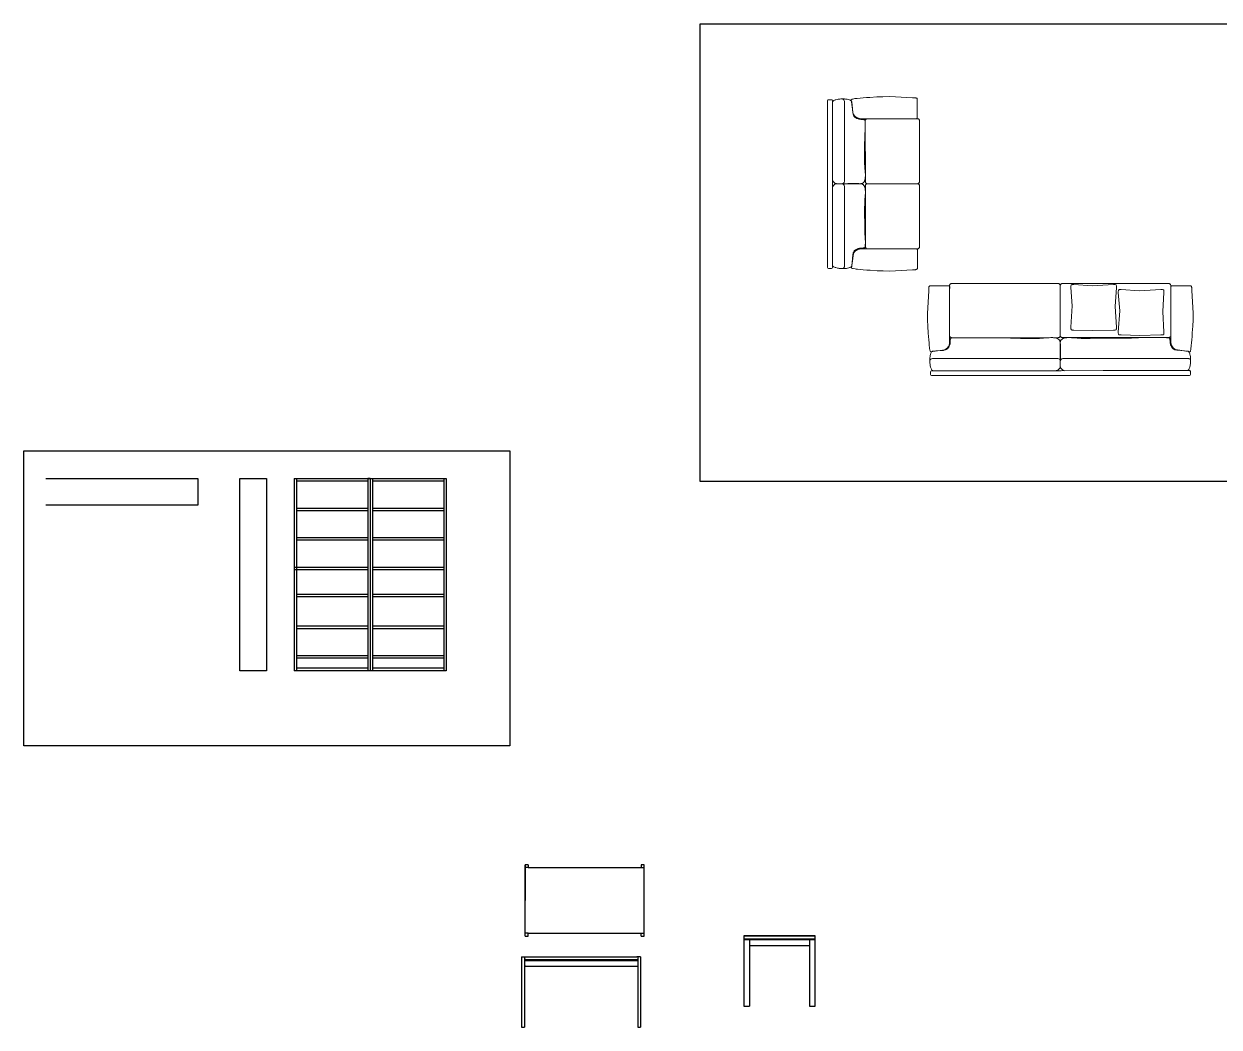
# Model space of a CAD drawing. Header units: inches. Extents: x 82 to 287, y 15 to 173.
# Drawn here: x 83.09 to 95.66, y 159.52 to 170.07 of the extents above; entities that cross this region are included whole.
import ezdxf

# ---------------------------------------------------------------- set-up
doc = ezdxf.new("R2010")
doc.units = ezdxf.units.IN
doc.header["$MEASUREMENT"] = 0
doc.layers.add('_ARREDI', color=6, linetype='Continuous')

# ---------------------------------------------------------------- blocks, each defined once
blk = doc.blocks.new('ag4k')
at = {"color": 0, "lineweight": 0}
for p, q in [((-200, 183), (-199, 190)), ((-200, 175), (-200, 183)), ((-187, 13), (-200, 175)), ((-199, 190), (-198, 194)), ((-198, 194), (-197, 196)), ((-197, 196), (-196, 197)), ((-196, 197), (-194, 198)), ((-194, 198), (-192, 199)), ((-192, 199), (-188, 200)), ((-188, 200), (-182, 201)), ((-182, 201), (-173, 201)), ((-173, 201), (-13, 190)), ((-13, 190), (174, 201)), ((174, 201), (183, 201)), ((183, 201), (189, 200)), ((189, 200), (194, 199)), ((200, 175), (190, 8)), ((194, 199), (196, 198)), ((196, 198), (197, 197)), ((197, 197), (198, 196)), ((198, 196), (199, 194)), ((199, 194), (200, 190)), ((200, 190), (200, 183)), ((200, 183), (200, 175)), ((-200, -172), (-187, 13)), ((190, 8), (200, -172)), ((-200, -181), (-200, -172)), ((-199, -187), (-200, -181)), ((-198, -191), (-199, -187)), ((-197, -193), (-198, -191)), ((-196, -195), (-197, -193)), ((-194, -196), (-196, -195)), ((-192, -197), (-194, -196)), ((-188, -198), (-192, -197)), ((-182, -198), (-188, -198)), ((-173, -198), (-182, -198)), ((-11, -203), (-173, -198)), ((174, -198), (-11, -203)), ((183, -198), (174, -198)), ((189, -198), (183, -198)), ((194, -197), (189, -198)), ((196, -196), (194, -197)), ((197, -195), (196, -196)), ((198, -193), (197, -195)), ((199, -191), (198, -193)), ((200, -187), (199, -191)), ((200, -172), (200, -181)), ((200, -181), (200, -187))]:
    blk.add_line(p, q, dxfattribs=at)
blk = doc.blocks.new('DIVANO A 3 POSTI')
at = {"color": 0, "lineweight": 0}
for p, q in [((1451.414, -35310.38), (1451.177, -35310.395)), ((1451.485, -35310.382), (1451.414, -35310.38)), ((1451.549, -35310.385), (1451.485, -35310.382)), ((1451.127, -35310.403), (1451.125, -35310.406)), ((1451.125, -35310.406), (1451.125, -35310.41)), ((1451.125, -35310.41), (1451.125, -35310.413)), ((1451.125, -35310.413), (1451.125, -35310.599)), ((1451.13, -35310.401), (1451.127, -35310.403)), ((1451.133, -35310.399), (1451.13, -35310.401)), ((1451.136, -35310.397), (1451.133, -35310.399)), ((1451.139, -35310.397), (1451.136, -35310.397)), ((1451.143, -35310.396), (1451.139, -35310.397)), ((1451.151, -35310.395), (1451.143, -35310.396)), ((1451.16, -35310.395), (1451.151, -35310.395)), ((1451.177, -35310.395), (1451.16, -35310.395)), ((1451.621, -35310.39), (1451.549, -35310.385)), ((1451.658, -35310.392), (1451.621, -35310.39)), ((1451.693, -35310.394), (1451.658, -35310.392)), ((1451.726, -35310.397), (1451.693, -35310.394)), ((1451.755, -35310.4), (1451.726, -35310.397)), ((1451.769, -35310.402), (1451.755, -35310.4)), ((1451.78, -35310.404), (1451.769, -35310.402)), ((1451.801, -35310.406), (1451.78, -35310.404)), ((1451.797, -35310.565), (1451.819, -35310.413)), ((1451.808, -35310.408), (1451.801, -35310.406)), ((1451.804, -35310.553), (1451.81, -35310.472)), ((1451.814, -35310.41), (1451.808, -35310.408)), ((1451.81, -35310.472), (1451.813, -35310.442)), ((1451.813, -35310.437), (1451.815, -35310.433)), ((1451.813, -35310.442), (1451.813, -35310.437)), ((1451.818, -35310.412), (1451.814, -35310.41)), ((1451.815, -35310.433), (1451.816, -35310.431)), ((1451.816, -35310.431), (1451.818, -35310.43)), ((1451.819, -35310.413), (1451.818, -35310.412)), ((1451.818, -35310.412), (1451.818, -35310.412)), ((1451.818, -35310.43), (1451.821, -35310.426)), ((1451.821, -35310.426), (1451.826, -35310.423)), ((1451.826, -35310.423), (1451.831, -35310.42)), ((1451.831, -35310.42), (1451.837, -35310.417)), ((1451.837, -35310.417), (1451.844, -35310.415)), ((1451.844, -35310.415), (1451.86, -35310.412)), ((1451.86, -35310.412), (1451.87, -35310.409)), ((1451.87, -35310.409), (1451.88, -35310.408)), ((1451.88, -35310.408), (1451.889, -35310.407)), ((1451.889, -35310.407), (1451.898, -35310.407)), ((1451.89, -35310.435), (1451.891, -35310.43)), ((1451.89, -35311.325), (1451.89, -35310.435)), ((1451.891, -35310.43), (1451.892, -35310.426)), ((1451.892, -35310.426), (1451.894, -35310.421)), ((1451.894, -35310.421), (1451.896, -35310.416)), ((1451.896, -35310.416), (1451.899, -35310.413)), ((1451.898, -35310.407), (1451.908, -35310.407)), ((1451.899, -35310.413), (1451.903, -35310.41)), ((1451.903, -35310.41), (1451.907, -35310.408)), ((1451.907, -35310.408), (1451.91, -35310.407)), ((1451.908, -35310.407), (1451.918, -35310.407)), ((1451.918, -35310.407), (1451.928, -35310.408)), ((1451.928, -35310.408), (1451.937, -35310.409)), ((1451.937, -35310.409), (1451.947, -35310.41)), ((1451.947, -35310.41), (1451.956, -35310.411)), ((1451.956, -35310.411), (1451.965, -35310.413)), ((1451.965, -35310.413), (1451.982, -35310.416)), ((1451.982, -35310.416), (1451.988, -35310.418)), ((1451.988, -35310.418), (1451.996, -35310.421)), ((1451.996, -35310.421), (1452.001, -35310.424)), ((1452.001, -35310.424), (1452.007, -35310.427)), ((1452.007, -35310.427), (1452.011, -35310.429)), ((1452.011, -35310.429), (1452.014, -35310.433)), ((1452.014, -35310.433), (1452.017, -35310.437)), ((1452.017, -35310.437), (1452.017, -35310.439)), ((1452.017, -35310.439), (1452.018, -35310.441)), ((1452.018, -35311.327), (1452.018, -35310.418)), ((1452.018, -35310.441), (1452.018, -35311.324)), ((1452.029, -35310.407), (1452.058, -35310.407)), ((1452.068, -35310.418), (1452.069, -35311.334)), ((1451.102, -35310.633), (1451.104, -35310.629)), ((1451.102, -35310.637), (1451.102, -35310.633)), ((1451.104, -35310.629), (1451.106, -35310.625)), ((1451.106, -35310.625), (1451.108, -35310.622)), ((1451.108, -35310.622), (1451.112, -35310.62)), ((1451.112, -35310.62), (1451.114, -35310.618)), ((1451.114, -35310.618), (1451.118, -35310.616)), ((1451.118, -35310.616), (1451.123, -35310.616)), ((1451.123, -35310.616), (1451.65, -35310.615)), ((1451.125, -35310.599), (1451.125, -35310.604)), ((1451.125, -35310.604), (1451.126, -35310.607)), ((1451.126, -35310.607), (1451.127, -35310.609)), ((1451.127, -35310.609), (1451.128, -35310.611)), ((1451.128, -35310.611), (1451.13, -35310.613)), ((1451.13, -35310.613), (1451.133, -35310.614)), ((1451.133, -35310.614), (1451.135, -35310.615)), ((1451.135, -35310.615), (1451.139, -35310.616)), ((1451.139, -35310.616), (1451.144, -35310.616)), ((1451.144, -35310.616), (1451.152, -35310.615)), ((1451.152, -35310.615), (1451.159, -35310.615)), ((1451.159, -35310.615), (1451.166, -35310.614)), ((1451.166, -35310.614), (1451.728, -35310.614)), ((1451.65, -35310.615), (1451.654, -35310.615)), ((1451.654, -35310.615), (1451.659, -35310.617)), ((1451.659, -35310.617), (1451.662, -35310.619)), ((1451.662, -35310.619), (1451.664, -35310.622)), ((1451.664, -35310.622), (1451.667, -35310.625)), ((1451.667, -35310.625), (1451.669, -35310.628)), ((1451.669, -35310.628), (1451.67, -35310.632)), ((1451.67, -35310.632), (1451.671, -35310.637)), ((1451.673, -35310.64), (1451.674, -35310.635)), ((1451.674, -35310.635), (1451.675, -35310.633)), ((1451.675, -35310.633), (1451.676, -35310.631)), ((1451.676, -35310.631), (1451.677, -35310.629)), ((1451.677, -35310.629), (1451.678, -35310.628)), ((1451.678, -35310.628), (1451.68, -35310.627)), ((1451.68, -35310.627), (1451.682, -35310.626)), ((1451.682, -35310.626), (1451.686, -35310.625)), ((1451.686, -35310.625), (1451.69, -35310.624)), ((1451.69, -35310.624), (1451.696, -35310.624)), ((1451.696, -35310.624), (1451.707, -35310.623)), ((1451.707, -35310.623), (1451.719, -35310.623)), ((1451.719, -35310.623), (1451.726, -35310.623)), ((1451.726, -35310.623), (1451.732, -35310.622)), ((1451.728, -35310.614), (1451.732, -35310.614)), ((1451.732, -35310.614), (1451.737, -35310.613)), ((1451.732, -35310.622), (1451.74, -35310.62)), ((1451.737, -35310.613), (1451.741, -35310.612)), ((1451.74, -35310.62), (1451.746, -35310.618)), ((1451.741, -35310.612), (1451.746, -35310.61)), ((1451.746, -35310.61), (1451.751, -35310.607)), ((1451.746, -35310.618), (1451.759, -35310.613)), ((1451.751, -35310.607), (1451.756, -35310.604)), ((1451.756, -35310.604), (1451.762, -35310.601)), ((1451.759, -35310.613), (1451.769, -35310.608)), ((1451.762, -35310.601), (1451.767, -35310.598)), ((1451.767, -35310.598), (1451.777, -35310.59)), ((1451.769, -35310.608), (1451.774, -35310.605)), ((1451.774, -35310.605), (1451.778, -35310.602)), ((1451.777, -35310.59), (1451.781, -35310.587)), ((1451.778, -35310.602), (1451.785, -35310.596)), ((1451.781, -35310.587), (1451.785, -35310.582)), ((1451.785, -35310.582), (1451.789, -35310.578)), ((1451.785, -35310.596), (1451.788, -35310.592)), ((1451.788, -35310.592), (1451.791, -35310.587)), ((1451.789, -35310.578), (1451.793, -35310.574)), ((1451.791, -35310.587), (1451.793, -35310.584)), ((1451.793, -35310.574), (1451.795, -35310.569)), ((1451.793, -35310.584), (1451.795, -35310.578)), ((1451.795, -35310.569), (1451.797, -35310.565)), ((1451.795, -35310.578), (1451.798, -35310.573)), ((1451.797, -35310.565), (1451.797, -35310.565)), ((1451.798, -35310.573), (1451.8, -35310.567)), ((1451.8, -35310.567), (1451.804, -35310.553)), ((1451.103, -35311.756), (1451.102, -35310.637)), ((1451.671, -35310.637), (1451.671, -35311.756)), ((1451.671, -35310.637), (1451.671, -35310.637)), ((1451.671, -35310.676), (1451.672, -35310.661)), ((1451.671, -35310.684), (1451.671, -35310.676)), ((1451.671, -35310.692), (1451.671, -35310.684)), ((1451.671, -35310.949), (1451.671, -35310.692)), ((1451.672, -35310.646), (1451.673, -35310.64)), ((1451.672, -35310.661), (1451.672, -35310.646)), ((1451.672, -35310.956), (1451.671, -35310.949)), ((1451.674, -35310.969), (1451.672, -35310.956)), ((1451.675, -35310.985), (1451.674, -35310.969)), ((1451.677, -35311.027), (1451.675, -35310.985)), ((1451.678, -35311.279), (1451.677, -35311.027)), ((1451.678, -35311.304), (1451.678, -35311.279)), ((1451.678, -35311.359), (1451.678, -35311.304)), ((1451.679, -35311.462), (1451.678, -35311.359)), ((1451.89, -35311.739), (1451.89, -35311.325)), ((1452.018, -35311.324), (1452.019, -35311.731)), ((1452.019, -35311.769), (1452.018, -35311.327)), ((1452.069, -35311.334), (1452.069, -35311.773)), ((1451.68, -35311.53), (1451.679, -35311.462)), ((1451.672, -35311.658), (1451.676, -35311.601)), ((1451.676, -35311.601), (1451.679, -35311.558)), ((1451.679, -35311.558), (1451.68, -35311.53)), ((1451.103, -35311.761), (1451.103, -35311.756)), ((1451.105, -35311.764), (1451.103, -35311.761)), ((1451.107, -35311.768), (1451.105, -35311.764)), ((1451.669, -35311.764), (1451.668, -35311.768)), ((1451.67, -35311.76), (1451.669, -35311.764)), ((1451.671, -35311.756), (1451.67, -35311.76)), ((1451.671, -35311.678), (1451.672, -35311.658)), ((1451.671, -35311.697), (1451.671, -35311.678)), ((1451.672, -35311.707), (1451.671, -35311.697)), ((1451.673, -35311.718), (1451.672, -35311.707)), ((1451.674, -35311.727), (1451.673, -35311.718)), ((1451.676, -35311.736), (1451.674, -35311.727)), ((1451.679, -35311.745), (1451.676, -35311.736)), ((1451.681, -35311.748), (1451.679, -35311.745)), ((1451.682, -35311.752), (1451.681, -35311.748)), ((1451.687, -35311.759), (1451.682, -35311.752)), ((1451.69, -35311.762), (1451.687, -35311.759)), ((1451.693, -35311.765), (1451.69, -35311.762)), ((1451.695, -35311.768), (1451.693, -35311.765)), ((1451.89, -35311.744), (1451.89, -35311.739)), ((1451.891, -35311.75), (1451.89, -35311.744)), ((1451.893, -35311.756), (1451.891, -35311.75)), ((1451.894, -35311.759), (1451.893, -35311.756)), ((1451.895, -35311.762), (1451.894, -35311.759)), ((1451.897, -35311.766), (1451.895, -35311.762)), ((1451.899, -35311.769), (1451.897, -35311.766)), ((1452, -35311.765), (1451.996, -35311.768)), ((1452.003, -35311.762), (1452, -35311.765)), ((1452.007, -35311.758), (1452.003, -35311.762)), ((1452.009, -35311.754), (1452.007, -35311.758)), ((1452.012, -35311.75), (1452.009, -35311.754)), ((1452.014, -35311.746), (1452.012, -35311.75)), ((1452.016, -35311.742), (1452.014, -35311.746)), ((1452.017, -35311.738), (1452.016, -35311.742)), ((1452.018, -35311.735), (1452.017, -35311.738)), ((1452.019, -35311.731), (1452.018, -35311.735)), ((1451.103, -35311.794), (1451.105, -35311.79)), ((1451.103, -35311.799), (1451.103, -35311.794)), ((1451.103, -35312.92), (1451.103, -35311.799)), ((1451.105, -35311.79), (1451.107, -35311.787)), ((1451.108, -35311.771), (1451.107, -35311.768)), ((1451.107, -35311.787), (1451.108, -35311.784)), ((1451.112, -35311.774), (1451.108, -35311.771)), ((1451.108, -35311.784), (1451.112, -35311.781)), ((1451.115, -35311.776), (1451.112, -35311.774)), ((1451.112, -35311.781), (1451.115, -35311.779)), ((1451.119, -35311.777), (1451.115, -35311.776)), ((1451.115, -35311.779), (1451.119, -35311.777)), ((1451.123, -35311.777), (1451.119, -35311.777)), ((1451.119, -35311.777), (1451.123, -35311.777)), ((1451.651, -35311.777), (1451.123, -35311.777)), ((1451.123, -35311.777), (1451.651, -35311.777)), ((1451.655, -35311.777), (1451.651, -35311.777)), ((1451.651, -35311.777), (1451.655, -35311.777)), ((1451.659, -35311.775), (1451.655, -35311.777)), ((1451.655, -35311.777), (1451.659, -35311.779)), ((1451.662, -35311.773), (1451.659, -35311.775)), ((1451.659, -35311.779), (1451.662, -35311.781)), ((1451.665, -35311.771), (1451.662, -35311.773)), ((1451.662, -35311.781), (1451.665, -35311.784)), ((1451.668, -35311.768), (1451.665, -35311.771)), ((1451.665, -35311.784), (1451.668, -35311.786)), ((1451.668, -35311.786), (1451.669, -35311.79)), ((1451.669, -35311.79), (1451.67, -35311.794)), ((1451.67, -35311.794), (1451.671, -35311.798)), ((1451.671, -35311.798), (1451.672, -35312.92)), ((1451.671, -35311.798), (1451.671, -35311.798)), ((1451.672, -35311.847), (1451.671, -35311.857)), ((1451.671, -35311.857), (1451.671, -35311.877)), ((1451.671, -35311.877), (1451.672, -35311.896)), ((1451.673, -35311.837), (1451.672, -35311.847)), ((1451.674, -35311.828), (1451.673, -35311.837)), ((1451.676, -35311.819), (1451.674, -35311.828)), ((1451.679, -35311.81), (1451.676, -35311.819)), ((1451.681, -35311.806), (1451.679, -35311.81)), ((1451.683, -35311.802), (1451.681, -35311.806)), ((1451.687, -35311.795), (1451.683, -35311.802)), ((1451.69, -35311.792), (1451.687, -35311.795)), ((1451.693, -35311.789), (1451.69, -35311.792)), ((1451.696, -35311.786), (1451.693, -35311.789)), ((1451.699, -35311.771), (1451.695, -35311.768)), ((1451.699, -35311.784), (1451.696, -35311.786)), ((1451.703, -35311.772), (1451.699, -35311.771)), ((1451.703, -35311.782), (1451.699, -35311.784)), ((1451.707, -35311.774), (1451.703, -35311.772)), ((1451.707, -35311.781), (1451.703, -35311.782)), ((1451.711, -35311.775), (1451.707, -35311.774)), ((1451.711, -35311.779), (1451.707, -35311.781)), ((1451.716, -35311.776), (1451.711, -35311.775)), ((1451.716, -35311.778), (1451.711, -35311.779)), ((1451.721, -35311.777), (1451.716, -35311.776)), ((1451.721, -35311.778), (1451.716, -35311.778)), ((1451.726, -35311.777), (1451.721, -35311.778)), ((1451.726, -35311.777), (1451.721, -35311.777)), ((1451.742, -35311.776), (1451.726, -35311.777)), ((1451.742, -35311.778), (1451.726, -35311.777)), ((1451.726, -35311.777), (1451.726, -35311.777)), ((1451.726, -35311.777), (1451.726, -35311.777)), ((1451.773, -35311.776), (1451.742, -35311.776)), ((1451.773, -35311.778), (1451.742, -35311.778)), ((1451.857, -35311.776), (1451.773, -35311.776)), ((1451.857, -35311.778), (1451.773, -35311.778)), ((1451.968, -35311.777), (1451.857, -35311.776)), ((1451.968, -35311.777), (1451.857, -35311.778)), ((1451.891, -35311.804), (1451.89, -35311.815)), ((1451.89, -35311.815), (1451.891, -35312.227)), ((1451.895, -35311.792), (1451.891, -35311.804)), ((1451.899, -35311.786), (1451.895, -35311.792)), ((1451.902, -35311.77), (1451.899, -35311.769)), ((1451.904, -35311.782), (1451.899, -35311.786)), ((1451.904, -35311.772), (1451.902, -35311.77)), ((1451.908, -35311.774), (1451.904, -35311.772)), ((1451.912, -35311.778), (1451.904, -35311.782)), ((1451.91, -35311.775), (1451.908, -35311.774)), ((1451.912, -35311.776), (1451.91, -35311.775)), ((1451.916, -35311.777), (1451.912, -35311.776)), ((1451.922, -35311.777), (1451.912, -35311.778)), ((1451.922, -35311.777), (1451.916, -35311.777)), ((1451.974, -35311.777), (1451.968, -35311.777)), ((1451.974, -35311.777), (1451.968, -35311.777)), ((1451.979, -35311.778), (1451.974, -35311.777)), ((1451.979, -35311.777), (1451.974, -35311.777)), ((1451.983, -35311.776), (1451.979, -35311.777)), ((1451.983, -35311.779), (1451.979, -35311.778)), ((1451.988, -35311.774), (1451.983, -35311.776)), ((1451.988, -35311.781), (1451.983, -35311.779)), ((1451.992, -35311.771), (1451.988, -35311.774)), ((1451.992, -35311.782), (1451.988, -35311.781)), ((1451.996, -35311.768), (1451.992, -35311.771)), ((1451.996, -35311.785), (1451.992, -35311.782)), ((1452, -35311.789), (1451.996, -35311.785)), ((1452.003, -35311.793), (1452, -35311.789)), ((1452.007, -35311.796), (1452.003, -35311.793)), ((1452.009, -35311.8), (1452.007, -35311.796)), ((1452.012, -35311.804), (1452.009, -35311.8)), ((1452.014, -35311.808), (1452.012, -35311.804)), ((1452.016, -35311.812), (1452.014, -35311.808)), ((1452.017, -35311.816), (1452.016, -35311.812)), ((1452.018, -35311.82), (1452.017, -35311.816)), ((1452.019, -35311.822), (1452.018, -35311.82)), ((1452.019, -35312.212), (1452.019, -35311.769)), ((1452.019, -35312.229), (1452.019, -35311.822)), ((1452.069, -35311.773), (1452.069, -35312.212)), ((1451.672, -35311.896), (1451.676, -35311.953)), ((1451.676, -35311.953), (1451.679, -35311.996)), ((1451.679, -35311.996), (1451.68, -35312.025)), ((1451.68, -35312.092), (1451.679, -35312.196)), ((1451.68, -35312.025), (1451.68, -35312.092)), ((1451.679, -35312.196), (1451.678, -35312.25)), ((1451.678, -35312.25), (1451.678, -35312.276)), ((1451.891, -35312.227), (1451.891, -35313.121)), ((1452.019, -35313.131), (1452.019, -35312.212)), ((1452.019, -35313.116), (1452.019, -35312.229)), ((1452.069, -35312.212), (1452.069, -35313.131)), ((1451.677, -35312.3), (1451.675, -35312.821)), ((1451.678, -35312.276), (1451.677, -35312.3)), ((1451.673, -35312.85), (1451.672, -35312.857)), ((1451.672, -35312.857), (1451.672, -35312.865)), ((1451.672, -35312.865), (1451.672, -35312.873)), ((1451.672, -35312.873), (1451.672, -35312.881)), ((1451.672, -35312.881), (1451.673, -35312.896)), ((1451.675, -35312.838), (1451.673, -35312.85)), ((1451.673, -35312.896), (1451.673, -35312.91)), ((1451.675, -35312.821), (1451.675, -35312.838)), ((1451.103, -35312.925), (1451.103, -35312.92)), ((1451.105, -35312.928), (1451.103, -35312.925)), ((1451.107, -35312.932), (1451.105, -35312.928)), ((1451.109, -35312.935), (1451.107, -35312.932)), ((1451.113, -35312.938), (1451.109, -35312.935)), ((1451.115, -35312.94), (1451.113, -35312.938)), ((1451.119, -35312.941), (1451.115, -35312.94)), ((1451.124, -35312.941), (1451.119, -35312.941)), ((1451.651, -35312.941), (1451.124, -35312.941)), ((1451.126, -35312.953), (1451.127, -35312.949)), ((1451.126, -35312.956), (1451.126, -35312.953)), ((1451.126, -35313.142), (1451.126, -35312.956)), ((1451.127, -35312.946), (1451.129, -35312.944)), ((1451.127, -35312.949), (1451.127, -35312.946)), ((1451.129, -35312.944), (1451.131, -35312.942)), ((1451.131, -35312.942), (1451.134, -35312.941)), ((1451.134, -35312.941), (1451.136, -35312.94)), ((1451.136, -35312.94), (1451.14, -35312.94)), ((1451.14, -35312.94), (1451.145, -35312.94)), ((1451.145, -35312.94), (1451.153, -35312.94)), ((1451.153, -35312.94), (1451.16, -35312.941)), ((1451.16, -35312.941), (1451.167, -35312.941)), ((1451.167, -35312.941), (1451.729, -35312.941)), ((1451.655, -35312.941), (1451.651, -35312.941)), ((1451.66, -35312.939), (1451.655, -35312.941)), ((1451.663, -35312.937), (1451.66, -35312.939)), ((1451.665, -35312.935), (1451.663, -35312.937)), ((1451.668, -35312.932), (1451.665, -35312.935)), ((1451.67, -35312.928), (1451.668, -35312.932)), ((1451.671, -35312.924), (1451.67, -35312.928)), ((1451.672, -35312.92), (1451.671, -35312.924)), ((1451.673, -35312.91), (1451.674, -35312.917)), ((1451.674, -35312.917), (1451.675, -35312.922)), ((1451.675, -35312.922), (1451.676, -35312.924)), ((1451.676, -35312.924), (1451.676, -35312.925)), ((1451.676, -35312.925), (1451.678, -35312.927)), ((1451.678, -35312.927), (1451.679, -35312.929)), ((1451.679, -35312.929), (1451.681, -35312.93)), ((1451.681, -35312.93), (1451.683, -35312.931)), ((1451.683, -35312.931), (1451.687, -35312.932)), ((1451.687, -35312.932), (1451.691, -35312.933)), ((1451.691, -35312.933), (1451.697, -35312.934)), ((1451.697, -35312.934), (1451.708, -35312.934)), ((1451.708, -35312.934), (1451.72, -35312.934)), ((1451.72, -35312.934), (1451.727, -35312.934)), ((1451.727, -35312.934), (1451.733, -35312.935)), ((1451.729, -35312.941), (1451.733, -35312.941)), ((1451.733, -35312.935), (1451.741, -35312.936)), ((1451.733, -35312.941), (1451.738, -35312.942)), ((1451.738, -35312.942), (1451.742, -35312.944)), ((1451.741, -35312.936), (1451.747, -35312.939)), ((1451.742, -35312.944), (1451.747, -35312.946)), ((1451.747, -35312.939), (1451.76, -35312.944)), ((1451.747, -35312.946), (1451.752, -35312.947)), ((1451.752, -35312.947), (1451.757, -35312.95)), ((1451.757, -35312.95), (1451.763, -35312.953)), ((1451.76, -35312.944), (1451.77, -35312.949)), ((1451.763, -35312.953), (1451.767, -35312.957)), ((1451.767, -35312.957), (1451.778, -35312.964)), ((1451.77, -35312.949), (1451.775, -35312.952)), ((1451.775, -35312.952), (1451.779, -35312.955)), ((1451.778, -35312.964), (1451.782, -35312.968)), ((1451.779, -35312.955), (1451.786, -35312.961)), ((1451.782, -35312.968), (1451.786, -35312.973)), ((1451.786, -35312.961), (1451.789, -35312.964)), ((1451.786, -35312.973), (1451.79, -35312.977)), ((1451.789, -35312.964), (1451.792, -35312.969)), ((1451.79, -35312.977), (1451.794, -35312.981)), ((1451.792, -35312.969), (1451.794, -35312.973)), ((1451.794, -35312.973), (1451.796, -35312.978)), ((1451.794, -35312.981), (1451.796, -35312.986)), ((1451.796, -35312.978), (1451.799, -35312.984)), ((1451.796, -35312.986), (1451.798, -35312.99)), ((1451.798, -35312.99), (1451.821, -35313.142)), ((1451.798, -35312.99), (1451.798, -35312.99)), ((1451.799, -35312.984), (1451.801, -35312.989)), ((1451.801, -35312.989), (1451.805, -35313.004)), ((1451.805, -35313.004), (1451.811, -35313.084)), ((1451.126, -35313.146), (1451.126, -35313.142)), ((1451.127, -35313.149), (1451.126, -35313.146)), ((1451.802, -35313.148), (1451.782, -35313.152)), ((1451.809, -35313.147), (1451.802, -35313.148)), ((1451.815, -35313.145), (1451.809, -35313.147)), ((1451.811, -35313.084), (1451.814, -35313.116)), ((1451.814, -35313.116), (1451.814, -35313.119)), ((1451.814, -35313.119), (1451.816, -35313.124)), ((1451.819, -35313.143), (1451.815, -35313.145)), ((1451.816, -35313.124), (1451.817, -35313.126)), ((1451.817, -35313.126), (1451.819, -35313.128)), ((1451.819, -35313.128), (1451.822, -35313.13)), ((1451.82, -35313.143), (1451.819, -35313.143)), ((1451.821, -35313.142), (1451.82, -35313.143)), ((1451.822, -35313.13), (1451.827, -35313.134)), ((1451.827, -35313.134), (1451.833, -35313.137)), ((1451.833, -35313.137), (1451.838, -35313.139)), ((1451.838, -35313.139), (1451.846, -35313.142)), ((1451.846, -35313.142), (1451.861, -35313.145)), ((1451.861, -35313.145), (1451.872, -35313.147)), ((1451.872, -35313.147), (1451.881, -35313.148)), ((1451.881, -35313.148), (1451.89, -35313.149)), ((1451.891, -35313.121), (1451.893, -35313.13)), ((1451.893, -35313.13), (1451.898, -35313.14)), ((1451.898, -35313.14), (1451.9, -35313.143)), ((1451.9, -35313.143), (1451.904, -35313.146)), ((1451.904, -35313.146), (1451.908, -35313.148)), ((1451.908, -35313.148), (1451.911, -35313.149)), ((1451.929, -35313.149), (1451.938, -35313.148)), ((1451.938, -35313.148), (1451.949, -35313.147)), ((1451.949, -35313.147), (1451.957, -35313.145)), ((1451.957, -35313.145), (1451.966, -35313.144)), ((1451.966, -35313.144), (1451.983, -35313.141)), ((1451.983, -35313.141), (1451.99, -35313.138)), ((1451.99, -35313.138), (1451.997, -35313.136)), ((1451.997, -35313.136), (1452.003, -35313.133)), ((1452.003, -35313.133), (1452.008, -35313.13)), ((1452.008, -35313.13), (1452.012, -35313.127)), ((1452.012, -35313.127), (1452.016, -35313.124)), ((1452.016, -35313.124), (1452.018, -35313.12)), ((1452.018, -35313.118), (1452.019, -35313.116)), ((1452.018, -35313.12), (1452.018, -35313.118)), ((1452.059, -35313.141), (1452.03, -35313.141)), ((1451.129, -35313.152), (1451.127, -35313.149)), ((1451.131, -35313.155), (1451.129, -35313.152)), ((1451.134, -35313.157), (1451.131, -35313.155)), ((1451.137, -35313.158), (1451.134, -35313.157)), ((1451.141, -35313.16), (1451.137, -35313.158)), ((1451.144, -35313.16), (1451.141, -35313.16)), ((1451.153, -35313.161), (1451.144, -35313.16)), ((1451.161, -35313.161), (1451.153, -35313.161)), ((1451.178, -35313.161), (1451.161, -35313.161)), ((1451.416, -35313.175), (1451.178, -35313.161)), ((1451.486, -35313.172), (1451.416, -35313.175)), ((1451.55, -35313.17), (1451.486, -35313.172)), ((1451.623, -35313.166), (1451.55, -35313.17)), ((1451.659, -35313.163), (1451.623, -35313.166)), ((1451.694, -35313.16), (1451.659, -35313.163)), ((1451.727, -35313.157), (1451.694, -35313.16)), ((1451.756, -35313.155), (1451.727, -35313.157)), ((1451.77, -35313.153), (1451.756, -35313.155)), ((1451.782, -35313.152), (1451.77, -35313.153)), ((1451.89, -35313.149), (1451.899, -35313.149)), ((1451.899, -35313.149), (1451.91, -35313.149)), ((1451.91, -35313.149), (1451.919, -35313.149)), ((1451.919, -35313.149), (1451.929, -35313.149))]:
    blk.add_line(p, q, dxfattribs=at)
for centre, major_axis, start_param, end_param in [((1452.029, -35310.418), (-0.00742, 0.00742), -0.784724, 0.786073), ((1452.058, -35310.418), (0.00742, 0.00742), 5.498462, 7.069258), ((1452.03, -35313.131), (-0.00742, 0.00742), 0.786073, 2.356869), ((1452.059, -35313.131), (-0.00742, 0.00742), 2.356869, 3.927665)]:
    blk.add_ellipse(centre, major_axis=major_axis, ratio=1, start_param=start_param, end_param=end_param, dxfattribs=at)
blk = doc.blocks.new('ag18_t')
at = {"color": 0, "lineweight": 0}
for p, q in [((-849, 611), (-849, 639)), ((-839, 649), (-422, 649)), ((-428, 601), (-839, 601)), ((-7, 601), (-428, 601)), ((-422, 649), (-4, 649)), ((414, 601), (-7, 601)), ((-4, 649), (415, 649)), ((832, 601), (414, 601)), ((415, 649), (832, 649)), ((842, 639), (842, 611)), ((-848, 495), (-849, 499)), ((-847, 492), (-848, 495)), ((-844, 488), (-847, 492)), ((-840, 486), (-844, 488)), ((-836, 483), (-840, 486)), ((-832, 481), (-836, 483)), ((-827, 480), (-832, 481)), ((-823, 479), (-827, 480)), ((-430, 479), (-823, 479)), ((-36, 479), (-430, 479)), ((-31, 479), (-36, 479)), ((-26, 480), (-31, 479)), ((-19, 482), (-26, 480)), ((-17, 483), (-19, 482)), ((-14, 484), (-17, 483)), ((-11, 486), (-14, 484)), ((-8, 487), (-11, 486)), ((-6, 490), (-8, 487)), ((-4, 493), (-6, 490)), ((-3, 496), (-4, 493)), ((-2, 498), (-3, 496)), ((-1, 500), (-2, 498)), ((0, 504), (-1, 500)), ((0, 509), (1, 500)), ((0, 509), (0, 504)), ((1, 500), (4, 493)), ((4, 493), (9, 487)), ((9, 487), (14, 484)), ((14, 484), (26, 480)), ((26, 480), (36, 479)), ((36, 479), (429, 479)), ((429, 479), (823, 479)), ((823, 479), (832, 481)), ((832, 481), (840, 486)), ((840, 486), (844, 488)), ((844, 488), (847, 492)), ((847, 492), (848, 495)), ((848, 495), (849, 499))]:
    blk.add_line(p, q, dxfattribs=at)
for points in [[(0, 323), (0, 318), (-1, 313), (-2, 309), (-3, 304), (-4, 301), (-6, 297), (-9, 294), (-12, 291), (-14, 288), (-17, 286), (-24, 281), (-27, 280), (-31, 278), (-39, 275), (-48, 273), (-57, 272), (-66, 272), (-76, 271), (-95, 271), (-113, 272), (-167, 275), (-209, 278), (-235, 279), (-300, 279), (-398, 278), (-450, 277), (-474, 277), (-497, 276), (-537, 274), (-552, 273), (-564, 272), (-572, 271), (-579, 271), (-586, 271), (-594, 271), (-608, 272), (-622, 272), (-628, 272), (-633, 273), (-634, 274), (-636, 275), (-638, 277), (-639, 278), (-641, 280), (-641, 281), (-642, 285), (-643, 289), (-643, 295), (-644, 305), (-644, 317), (-644, 323), (-645, 329), (-647, 336), (-649, 342), (-654, 355), (-658, 365), (-661, 369), (-664, 372), (-670, 380), (-673, 382), (-678, 385), (-681, 388), (-687, 389), (-692, 392), (-697, 394), (-710, 397), (-787, 403), (-817, 406), (-821, 406), (-825, 408), (-826, 409), (-828, 411), (-832, 414), (-834, 418), (-837, 424), (-840, 429), (-842, 436), (-845, 451), (-848, 461), (-848, 470), (-849, 479), (-849, 487), (-849, 497), (-849, 506), (-848, 516), (-848, 525), (-847, 534), (-846, 542), (-844, 551), (-840, 567), (-839, 573), (-836, 580), (-833, 586), (-831, 591), (-828, 594), (-825, 598), (-821, 601), (-819, 601), (-817, 601), (-431, 601), (-43, 601), (-40, 601), (-37, 600), (-33, 599), (-29, 597), (-26, 595), (-22, 593), (-18, 590), (-14, 586), (-12, 584), (-8, 580), (-5, 576), (-3, 572), (-1, 568), (0, 563), (0, 559), (0, 554), (-1, 448), (-1, 367), (-1, 338), (0, 323), (0, 323)], [(0, 323), (1, 318), (1, 313), (2, 309), (4, 304), (4, 301), (7, 297), (9, 294), (12, 291), (14, 288), (17, 286), (24, 281), (27, 280), (31, 278), (40, 275), (49, 273), (58, 272), (66, 272), (76, 271), (96, 271), (113, 272), (167, 275), (209, 278), (236, 279), (300, 279), (399, 278), (450, 277), (475, 277), (498, 276), (537, 274), (553, 273), (564, 272), (572, 271), (579, 271), (587, 271), (594, 271), (608, 272), (622, 272), (628, 272), (633, 273), (635, 274), (636, 275), (638, 277), (640, 278), (641, 280), (641, 281), (642, 285), (643, 289), (644, 295), (644, 305), (644, 317), (645, 323), (646, 329), (647, 336), (649, 342), (654, 355), (659, 365), (662, 369), (664, 372), (671, 380), (673, 382), (678, 385), (682, 388), (687, 389), (692, 392), (697, 394), (711, 397), (787, 403), (817, 406), (821, 406), (825, 408), (827, 409), (829, 411), (832, 414), (835, 418), (838, 424), (840, 429), (842, 436), (846, 451), (848, 461), (848, 470), (849, 479), (849, 487), (849, 497), (849, 506), (849, 516), (848, 525), (848, 534), (846, 542), (845, 551), (841, 567), (839, 573), (837, 580), (834, 586), (832, 591), (828, 594), (825, 598), (822, 601), (820, 601), (818, 601), (431, 601), (43, 601), (41, 601), (37, 600), (34, 599), (30, 597), (26, 595), (22, 593), (19, 590), (15, 586), (12, 584), (8, 580), (5, 576), (4, 572), (2, 568), (1, 563), (0, 559), (0, 554), (1, 448), (1, 367), (1, 338), (0, 323), (0, 323)], [(-699, 391), (-844, 412), (-845, 411), (-845, 411), (-847, 407), (-848, 402), (-850, 395), (-853, 375), (-855, 365), (-856, 351), (-859, 323), (-862, 292), (-864, 258), (-866, 224), (-871, 155), (-873, 94), (-876, 27), (-862, -200), (-862, -216), (-862, -224), (-861, -232), (-860, -235), (-859, -239), (-857, -242), (-856, -244), (-854, -247), (-851, -249), (-848, -249), (-844, -249), (-667, -249), (-663, -249), (-660, -249), (-657, -248), (-656, -246), (-654, -244), (-653, -242), (-652, -240), (-651, -236), (-651, -231), (-652, -224), (-652, -217), (-653, -210), (-653, 326), (-653, 329), (-654, 334), (-655, 338), (-656, 342), (-659, 347), (-662, 352), (-664, 357), (-668, 362), (-675, 372), (-679, 376), (-683, 380), (-687, 383), (-691, 387), (-695, 389), (-699, 391), (-699, 391)], [(698, 391), (842, 412), (843, 411), (844, 411), (846, 407), (848, 402), (848, 395), (852, 375), (853, 365), (855, 351), (857, 323), (860, 292), (863, 258), (865, 224), (869, 155), (871, 94), (874, 27), (860, -200), (860, -216), (860, -224), (859, -232), (859, -235), (857, -239), (856, -242), (855, -244), (852, -247), (849, -249), (846, -249), (842, -249), (665, -249), (662, -249), (658, -249), (656, -248), (654, -246), (652, -244), (651, -242), (650, -240), (650, -236), (649, -231), (650, -224), (651, -217), (651, -210), (651, 326), (651, 329), (652, 334), (654, 338), (656, 342), (657, 347), (660, 352), (663, 357), (666, 362), (673, 372), (677, 376), (681, 380), (686, 383), (689, 387), (694, 389), (698, 391), (698, 391)], [(-631, 271), (-20, 271), (-16, 270), (-12, 269), (-9, 267), (-6, 265), (-4, 262), (-2, 259), (0, 255), (0, 251), (0, -251), (0, -256), (-2, -259), (-4, -262), (-6, -265), (-9, -267), (-12, -269), (-16, -271), (-20, -271), (-631, -271), (-635, -271), (-639, -269), (-642, -267), (-645, -265), (-648, -262), (-649, -259), (-651, -256), (-651, -251), (-651, 251), (-651, 255), (-649, 259), (-648, 262), (-645, 265), (-642, 267), (-639, 269), (-635, 270), (-631, 271), (-631, 271)], [(20, 271), (631, 271), (635, 270), (639, 269), (642, 267), (645, 265), (648, 262), (649, 259), (651, 255), (651, 251), (651, -251), (651, -256), (649, -259), (648, -262), (645, -265), (642, -267), (639, -269), (635, -271), (631, -271), (20, -271), (16, -271), (12, -269), (9, -267), (6, -265), (4, -262), (2, -259), (0, -256), (0, -251), (0, 251), (0, 255), (2, 259), (4, 262), (6, 265), (9, 267), (12, 269), (16, 270), (20, 271), (20, 271)]]:
    blk.add_lwpolyline(points, dxfattribs=at)
for centre, start, end in [((-839, 639), 90, 180), ((-839, 611), 180, 270), ((832, 639), 0, 90), ((832, 611), 270, 360)]:
    blk.add_arc(centre, 10, start, end, dxfattribs=at)

msp = doc.modelspace()

# ---------------------------------------------------------------- linework, layer by layer
at = {"color": 4}
for p, q in [((83.322, 165.288), (84.922, 165.288)), ((84.922, 165.288), (84.922, 165.008)), ((85.362, 163.268), (85.362, 165.288)), ((85.362, 165.288), (85.642, 165.288)), ((85.642, 165.288), (85.642, 163.268)), ((85.932, 165.288), (87.532, 165.288)), ((85.932, 165.288), (86.732, 165.288)), ((85.932, 165.288), (85.932, 163.268)), ((85.932, 165.288), (85.932, 164.978)), ((85.957, 165.288), (85.957, 163.268)), ((85.957, 165.288), (85.957, 164.978)), ((85.957, 165.263), (86.707, 165.263)), ((85.957, 165.263), (86.707, 165.263)), ((86.732, 165.288), (86.707, 165.288)), ((86.707, 165.288), (86.707, 163.268)), ((86.732, 165.288), (86.757, 165.288)), ((86.732, 165.288), (86.732, 163.268)), ((86.757, 165.288), (86.757, 163.268)), ((86.757, 165.263), (87.507, 165.263)), ((87.507, 165.288), (87.507, 163.268)), ((87.532, 165.288), (87.532, 163.268)), ((84.922, 165.008), (83.322, 165.008)), ((85.932, 164.978), (85.932, 164.668)), ((85.957, 164.978), (86.707, 164.978)), ((85.957, 164.978), (85.957, 164.668)), ((86.757, 164.978), (87.507, 164.978)), ((85.957, 164.953), (86.707, 164.953)), ((86.757, 164.953), (87.507, 164.953)), ((85.932, 164.668), (85.932, 164.358)), ((85.957, 164.668), (86.707, 164.668)), ((85.957, 164.668), (85.957, 164.358)), ((85.957, 164.643), (86.707, 164.643)), ((86.757, 164.668), (87.507, 164.668)), ((86.757, 164.643), (87.507, 164.643)), ((85.932, 164.358), (86.707, 164.358)), ((85.932, 164.358), (85.932, 164.048)), ((85.957, 164.358), (85.957, 164.048)), ((86.757, 164.358), (87.507, 164.358)), ((85.932, 164.333), (86.707, 164.333)), ((86.757, 164.333), (87.507, 164.333)), ((85.932, 164.048), (85.932, 163.738)), ((85.957, 164.073), (86.707, 164.073)), ((85.957, 164.048), (86.707, 164.048)), ((85.957, 164.048), (85.957, 163.738)), ((86.757, 164.073), (87.507, 164.073)), ((86.757, 164.048), (87.507, 164.048)), ((85.932, 163.738), (85.932, 163.428)), ((85.957, 163.738), (86.707, 163.738)), ((85.957, 163.738), (85.957, 163.428)), ((86.757, 163.738), (87.507, 163.738)), ((85.957, 163.713), (86.707, 163.713)), ((86.757, 163.713), (87.507, 163.713)), ((85.957, 163.428), (86.707, 163.428)), ((85.957, 163.403), (86.707, 163.403)), ((86.757, 163.428), (87.507, 163.428)), ((86.757, 163.403), (87.507, 163.403)), ((85.642, 163.268), (85.362, 163.268)), ((87.532, 163.268), (85.932, 163.268)), ((86.707, 163.293), (85.957, 163.293)), ((87.507, 163.293), (86.757, 163.293))]:
    msp.add_line(p, q, dxfattribs=at)
for p, q in [((88.363, 160.478), (88.363, 161.228)), ((88.363, 161.228), (88.363, 160.853)), ((88.393, 161.228), (88.363, 161.228)), ((88.393, 161.228), (88.393, 161.198)), ((89.613, 161.228), (89.583, 161.228)), ((89.583, 161.228), (89.583, 161.198)), ((89.613, 160.478), (89.613, 161.228)), ((88.393, 161.198), (88.363, 161.198)), ((88.393, 161.198), (89.613, 161.198)), ((88.393, 160.508), (88.363, 160.508)), ((88.363, 160.478), (88.393, 160.478)), ((88.393, 160.478), (88.393, 160.508)), ((88.393, 160.508), (89.613, 160.508)), ((89.583, 160.478), (89.583, 160.508)), ((89.583, 160.478), (89.613, 160.478)), ((90.661, 160.48), (90.661, 159.74)), ((91.411, 160.48), (90.661, 160.48)), ((90.661, 160.48), (90.661, 159.88)), ((90.661, 160.48), (90.721, 160.48)), ((90.661, 160.48), (91.411, 160.48)), ((91.411, 160.48), (91.351, 160.48)), ((91.411, 159.74), (91.411, 160.48)), ((90.661, 160.45), (91.411, 160.45)), ((90.661, 160.44), (91.411, 160.44)), ((90.661, 160.44), (91.411, 160.44)), ((90.721, 160.44), (90.721, 159.74)), ((90.721, 160.38), (91.351, 160.38)), ((91.351, 160.44), (91.351, 159.74)), ((88.325, 160.261), (88.325, 159.521)), ((88.325, 160.261), (88.365, 160.261)), ((88.325, 160.261), (88.355, 160.261)), ((88.355, 160.261), (88.355, 159.521)), ((88.365, 160.231), (88.355, 160.231)), ((88.365, 160.221), (88.355, 160.221)), ((88.365, 160.261), (89.535, 160.261)), ((88.365, 160.231), (89.545, 160.231)), ((88.365, 160.221), (89.535, 160.221)), ((88.365, 160.221), (89.535, 160.221)), ((89.575, 160.261), (89.535, 160.261)), ((89.535, 160.221), (89.545, 160.221)), ((89.575, 160.261), (89.545, 160.261)), ((89.545, 160.261), (89.545, 159.521)), ((89.575, 160.261), (89.575, 159.521)), ((88.365, 160.161), (88.355, 160.161)), ((88.365, 160.161), (89.535, 160.161)), ((89.535, 160.161), (89.545, 160.161)), ((90.661, 159.74), (90.721, 159.74)), ((91.351, 159.74), (91.411, 159.74)), ((88.325, 159.521), (88.355, 159.521)), ((89.545, 159.521), (89.575, 159.521))]:
    msp.add_line(p, q)
at = {"color": 0}
msp.add_lwpolyline([(90.202, 170.068), (96.452, 170.068), (96.452, 165.258), (90.202, 165.258)], close=True, dxfattribs=at)
at = {"color": 4}
msp.add_lwpolyline([(83.092, 165.578), (88.202, 165.578), (88.202, 162.478), (83.092, 162.478)], close=True, dxfattribs=at)

# ---------------------------------------------------------------- block references
at = {"layer": '_ARREDI', "xscale": 0.001049999997615684, "yscale": 0.001049999997615684, "zscale": 0.001049999997615684, "rotation": 90.03864056586458}
msp.add_blockref('ag18_t', (92.223, 168.388), dxfattribs=at)
at = {"layer": '_ARREDI', "rotation": 270}
msp.add_blockref('DIVANO A 3 POSTI', (35405.765, 1618.441), dxfattribs=at)
at = {"layer": '_ARREDI', "xscale": 0.001199999998789281, "yscale": 0.001199999998789281, "zscale": 0.001199999998789281}
for p in [(94.338, 167.087), (94.837, 167.035)]:
    msp.add_blockref('ag4k', p, dxfattribs=at)

doc.saveas('drawing.dxf')
